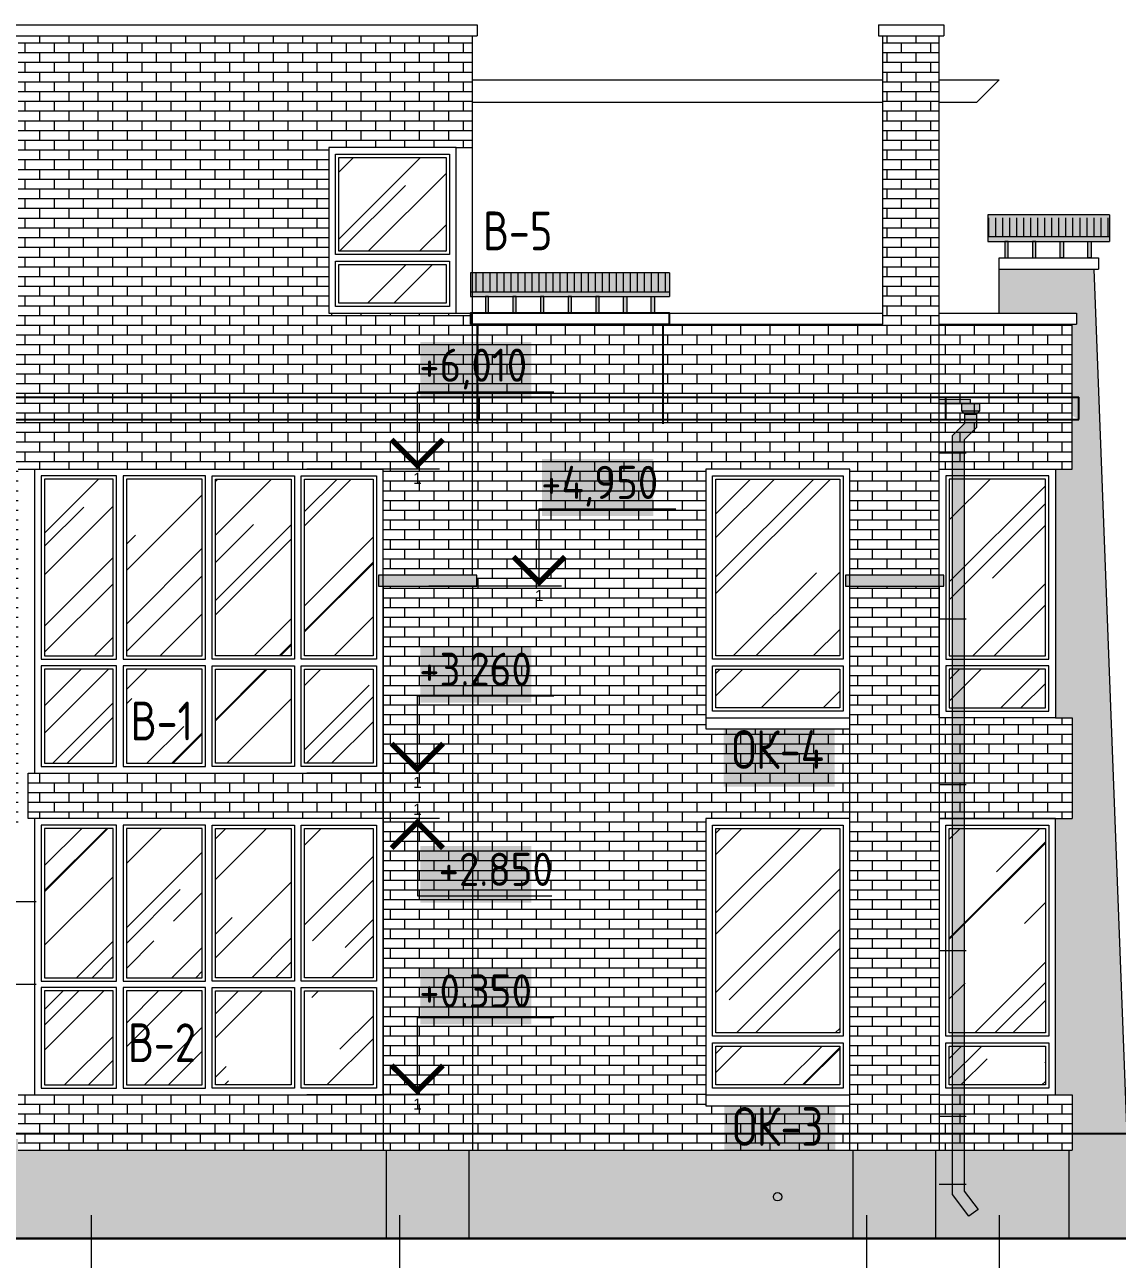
# Model space of a CAD drawing. Header units: millimetres. Extents: x 854812 to 1164625, y 589925 to 823301.
# Drawn here: x 968803 to 978682, y 755509 to 766676 of the extents above; entities that cross this region are included whole.
import ezdxf
from ezdxf.enums import TextEntityAlignment as Align

# ---------------------------------------------------------------- set-up
doc = ezdxf.new("R2010")
doc.units = ezdxf.units.MM
doc.linetypes.add('ACAD_ISO10W100', pattern=[18, 12, -3, 0, -3])
doc.linetypes.add('JIS_08_15', pattern=[17.25, 15, -0.75, 0.75, -0.75])
doc.layers.get('Defpoints').update_dxf_attribs({"color": 40})
for name, color, linetype, lineweight in [('АР_Марка_двери', 13, 'Continuous', 9), ('АР_Текст_отметки высот', 95, 'Continuous', 9), ('АР_Текст_пояснения-выноски', 54, 'Continuous', 9), ('АР_Штрих_материалы', 27, 'Continuous', 9), ('окна', 132, 'Continuous', 18), ('оси', 50, 'JIS_08_15', 9), ('размеры', 215, 'Continuous', 13), ('стены', 172, 'Continuous', 30), ('ФАСАД', 7, 'Continuous', 13), ('ШТРИХ', 142, 'Continuous', 13), ('штриховка', 8, 'Continuous', 9)]:
    doc.layers.add(name, color=color, linetype=linetype, lineweight=lineweight)
doc.styles.add('GOST 2.304', font='isocpeur.ttf', dxfattribs={"width": 0.9})
doc.styles.get("Standard").update_dxf_attribs({"font": 'arial.ttf'})

# ---------------------------------------------------------------- blocks, each defined once
blk = doc.blocks.new('*U428')
at = {"color": 7, "linetype": 'Continuous', "lineweight": 15}
for p, q in [((-10, 10), (-22.17, 10)), ((-10, 0), (-10, 10)), ((-12, 0), (-10, 0)), ((-10, 0), (0, 0))]:
    blk.add_line(p, q, dxfattribs=at)
at = {"color": 7, "linetype": 'Continuous', "lineweight": 15, "const_width": 0.5}
blk.add_lwpolyline([(-7.67, 2.67), (-10, 0.35), (-12.32, 2.67)], dxfattribs=at)
at = {"color": 7, "linetype": 'Continuous', "lineweight": 15, "style": 'GOST 2.304', "width": 0.9, "flags": 8}
blk.add_attdef('+OTM', text='', height=3, rotation=360, dxfattribs=at).set_placement((-20.16, 10), align=Align.BOTTOM_LEFT)
at = {"layer": 'Defpoints', "color": 5, "linetype": 'Continuous', "flags": 8}
blk.add_attdef('M', text='', height=1, dxfattribs=at).set_placement((-9.9, -0.33), align=Align.TOP_CENTER)
blk = doc.blocks.new('*U429')
at = {"color": 7, "linetype": 'Continuous', "lineweight": 15}
for p, q in [((-12, 0), (-10, 0)), ((-10, 0), (-10, -7)), ((-10, 0), (0, 0)), ((-10, -7), (-22.17, -7))]:
    blk.add_line(p, q, dxfattribs=at)
at = {"color": 7, "linetype": 'Continuous', "lineweight": 15, "const_width": 0.5}
blk.add_lwpolyline([(-7.67, -2.68), (-10, -0.35), (-12.32, -2.68)], dxfattribs=at)
at = {"color": 7, "linetype": 'Continuous', "lineweight": 15, "style": 'GOST 2.304', "width": 0.9, "flags": 8}
blk.add_attdef('+OTM', text='', height=3, rotation=360, dxfattribs=at).set_placement((-20.16, -7), align=Align.BOTTOM_LEFT)
at = {"layer": 'Defpoints', "color": 5, "linetype": 'Continuous', "flags": 8}
blk.add_attdef('M', text='', height=1, rotation=360, dxfattribs=at).set_placement((-9.9, 1.33), align=Align.TOP_CENTER)
blk = doc.blocks.new('*U431')
at = {"color": 7, "linetype": 'Continuous', "lineweight": 15}
for p, q in [((10, 0), (10, 7)), ((10, 7), (22.34, 7)), ((10, 0), (0, 0)), ((12, 0), (10, 0))]:
    blk.add_line(p, q, dxfattribs=at)
at = {"color": 7, "linetype": 'Continuous', "lineweight": 15, "const_width": 0.5}
blk.add_lwpolyline([(7.67, 2.67), (10, 0.35), (12.32, 2.67)], dxfattribs=at)
at = {"color": 7, "linetype": 'Continuous', "lineweight": 15, "style": 'GOST 2.304', "width": 0.9, "flags": 8}
blk.add_attdef('+OTM', text='', height=3, dxfattribs=at).set_placement((11.65, 7), align=Align.BOTTOM_LEFT)
at = {"layer": 'Defpoints', "color": 5, "linetype": 'Continuous', "flags": 8}
blk.add_attdef('M', text='', height=1, rotation=360, dxfattribs=at).set_placement((10, -0.33), align=Align.TOP_CENTER)
blk = doc.blocks.new('п')
at = {"layer": 'АР_Штрих_материалы', "ltscale": 100, "true_color": 0xffffff}
blk.add_hatch(color=7, dxfattribs=at).paths.add_polyline_path([(971891, 761696), (971002, 761696), (971002, 761596), (971891, 761596)])
at = {"layer": 'ФАСАД', "color": 7, "ltscale": 0.1}
blk.add_lwpolyline([(971891, 761696), (971002, 761696), (971002, 761596), (971891, 761596), (971891, 761696)], dxfattribs=at)
blk = doc.blocks.new('*U361')
at = {"color": 7, "linetype": 'Continuous', "lineweight": 15}
for p, q in [((10, 0), (10, 7)), ((10, 7), (22.34, 7)), ((10, 0), (0, 0)), ((12, 0), (10, 0))]:
    blk.add_line(p, q, dxfattribs=at)
at = {"color": 7, "linetype": 'Continuous', "lineweight": 15, "const_width": 0.5}
blk.add_lwpolyline([(7.67, 2.67), (10, 0.35), (12.32, 2.67)], dxfattribs=at)
at = {"color": 7, "linetype": 'Continuous', "lineweight": 15, "style": 'GOST 2.304', "width": 0.9, "flags": 8}
blk.add_attdef('+OTM', text='', height=3, dxfattribs=at).set_placement((11.65, 7), align=Align.BOTTOM_LEFT)
at = {"layer": 'Defpoints', "color": 5, "linetype": 'Continuous', "flags": 8}
blk.add_attdef('M', text='', height=1, rotation=360, dxfattribs=at).set_placement((10, -0.33), align=Align.TOP_CENTER)
blk = doc.blocks.new('*U484')
at = {"color": 7, "linetype": 'Continuous', "lineweight": 15}
for p, q in [((10, 0), (0, 0)), ((10, 0), (10, -7)), ((12, 0), (10, 0)), ((10, -7), (22.17, -7))]:
    blk.add_line(p, q, dxfattribs=at)
at = {"color": 7, "linetype": 'Continuous', "lineweight": 15, "const_width": 0.5}
blk.add_lwpolyline([(7.67, -2.68), (10, -0.35), (12.32, -2.68)], dxfattribs=at)
at = {"color": 7, "linetype": 'Continuous', "lineweight": 15, "style": 'GOST 2.304', "width": 0.9, "flags": 8}
blk.add_attdef('+OTM', text='', height=3, dxfattribs=at).set_placement((11.65, -7), align=Align.BOTTOM_LEFT)
at = {"layer": 'Defpoints', "color": 5, "linetype": 'Continuous', "flags": 8}
blk.add_attdef('M', text='', height=1, dxfattribs=at).set_placement((10, 1.33), align=Align.TOP_CENTER)
blk = doc.blocks.new('вв11')
at = {"layer": 'ШТРИХ', "ltscale": 0.1, "true_color": 0xffffff}
h = blk.add_hatch(color=7, dxfattribs=at)
h.paths.add_polyline_path([(875716, 756106), (875716, 756167), (875611, 756167), (875611, 756075), (875760, 755879), (875843, 755940)])
h.paths.add_polyline_path([(875716, 756781), (875611, 756781), (875611, 756167), (875716, 756167)])
h.paths.add_polyline_path([(875716, 758281), (875611, 758281), (875611, 756781), (875716, 756781)])
h.paths.add_polyline_path([(875716, 761281), (875611, 761281), (875611, 759781), (875716, 759781)])
h.paths.add_polyline_path([(875716, 759781), (875611, 759781), (875611, 758281), (875716, 758281)])
h.paths.add_polyline_path([(875716, 762781), (875611, 762781), (875611, 761281), (875716, 761281)])
h.paths.add_polyline_path([(875828, 763135), (875722, 763135), (875722, 763052), (875611, 762940), (875611, 762781), (875716, 762781), (875716, 762901), (875828, 763012)])
h.paths.add_polyline_path([(875858, 763165), (875692, 763165), (875722, 763135), (875828, 763135)])
h.paths.add_polyline_path([(875858, 763228), (875692, 763228), (875692, 763165), (875858, 763165)])
at = {"layer": 'ФАСАД', "color": 7}
for p, q in [((875828, 763135, 0), (875858, 763165, 0)), ((875736, 762781, 0), (875492, 762781, 0)), ((875736, 761281, 0), (875492, 761281, 0)), ((875736, 759781, 0), (875492, 759781, 0)), ((875736, 758281, 0), (875492, 758281, 0)), ((875736, 756781, 0), (875492, 756781, 0)), ((875736, 756167, 0), (875492, 756167, 0))]:
    blk.add_line(p, q, dxfattribs=at)
at = {"layer": 'ФАСАД', "color": 7, "elevation": 0}
for points in [[(875692, 763165), (875858, 763165), (875858, 763228), (875692, 763228), (875692, 763165), (875722, 763135), (875828, 763135), (875828, 763012), (875716, 762901)], [(875611, 762940), (875722, 763052), (875722, 763135)]]:
    blk.add_lwpolyline(points, dxfattribs=at)
at = {"layer": 'ФАСАД', "color": 7, "ltscale": 0.4, "elevation": 0}
blk.add_lwpolyline([(875716, 762901), (875716, 756106), (875843, 755940), (875760, 755879), (875611, 756075), (875611, 762940)], dxfattribs=at)

msp = doc.modelspace()

# ---------------------------------------------------------------- hatches: boundary and pattern name
at = {"layer": 'АР_Штрих_материалы', "lineweight": 9, "ltscale": 100, "true_color": 0x080808}
h = msp.add_hatch(dxfattribs=at)
h.set_pattern_fill('AR-BRSTD', color=18, scale=1.3, style=0)
h.paths.add_polyline_path([(977072.3, 766576), (976562.3, 766576), (976562.3, 763966), (972852.5, 763966), (972852.5, 763306), (977072.3, 763306)])
h.paths.add_polyline_path([(977072.3, 763305.7), (972912.5, 763306), (972912.5, 763106), (977072.3, 763106)])
h.paths.add_polyline_path([(972912.5, 763306), (968682.5, 763306), (968682.5, 763106), (972912.5, 763106)])
h.paths.add_polyline_path([(968682.5, 763306), (965080.2, 763306), (965080.2, 763106), (965220.2, 763106), (968682.5, 763106)])
edge = h.paths.add_edge_path()
edge.add_line((964512.1, 763244.3), (964512.1, 763306))
edge.add_line((964512.1, 763306), (963522.6, 763306))
edge.add_line((963522.6, 763306), (963522.6, 763106))
edge.add_line((963522.6, 763106), (964572.9, 763106))
edge.add_line((964572.9, 763106), (964572.9, 763306))
edge.add_line((964572.9, 763306), (964512.1, 763306))
edge.add_line((964512.1, 763306), (964512.1, 763244.3))
edge.add_arc((964512.1, 763206.3), 38, 0, 90, ccw=False)
edge.add_arc((964512.1, 763206.3), 38, -180, 0, ccw=False)
edge.add_arc((964512.1, 763206.3), 38, 90, 180, ccw=False)
h.paths.add_polyline_path([(964995.2, 763306), (964572.9, 763306), (964572.9, 763106), (964995.2, 763106)])
h.paths.add_polyline_path([(964995.2, 763106), (964855.2, 763106), (964855.2, 762986), (964995.2, 762986)])
h.paths.add_polyline_path([(965220.2, 763106), (965080.2, 763106), (965080.2, 762986), (965220.2, 762986)])
h = msp.add_hatch(dxfattribs=at)
h.set_pattern_fill('AR-BRSTD', color=18, scale=1.3, style=0)
h.paths.add_polyline_path([(971552.5, 765566), (972702.5, 765566), (972852.5, 765566), (972852.5, 766576), (968742.5, 766576), (968742.5, 763966), (964632.9, 763966), (964632.9, 763306), (964995.2, 763306), (964995.2, 763106), (964995.2, 762986), (964855.2, 762986), (964855.2, 763106), (964632.9, 763106), (964632.9, 761696), (965482.5, 761696), (965482.5, 761596), (965442.5, 761596), (965442.5, 759446), (968742.5, 759446), (968742.5, 762656), (967992.5, 762656), (967992.5, 761406), (966192.5, 761406), (966192.5, 762656), (967949.2, 762656), (968862.5, 762656), (972042.5, 762656), (972042.5, 756996), (968742.5, 756996), (968742.5, 756496), (972042.5, 756496), (972042.5, 761696), (972852.4, 761696), (972852.3, 762606), (972852.5, 763106), (965220.2, 763106), (965220.2, 762986), (965080.2, 762986), (965080.2, 763106), (965080.2, 763306), (972852.5, 763306), (972852.5, 764066), (972702.5, 764066), (972702.5, 764066), (971552.5, 764066)])
at = {"layer": 'АР_Штрих_материалы', "lineweight": 5, "ltscale": 100, "true_color": 0x080808}
h = msp.add_hatch(dxfattribs=at)
h.set_pattern_fill('AR-BRSTD', color=18, scale=1.3, style=0)
h.paths.add_polyline_path([(977072.1, 763966), (977072.4, 762656), (978272.6, 762656), (978272.6, 763966)])
at = {"layer": 'АР_Штрих_материалы', "lineweight": 13, "ltscale": 100, "true_color": 0x080808}
h = msp.add_hatch(dxfattribs=at)
h.set_pattern_fill('AR-BRSTD', color=18, scale=1.3, style=0)
h.paths.add_polyline_path([(977072.3, 762655.9), (977072.3, 763106), (972852.5, 763106), (972852.5, 761696), (972892.2, 761696), (972892.2, 761596), (972852.5, 761596), (972852.5, 756496), (974962.5, 756496), (976262.5, 756496), (976262.5, 756896), (974962.5, 756896), (974962.2, 756996), (974962.2, 756996), (974962.2, 759496), (976262.5, 759496), (976262.5, 760306), (974962.5, 760306), (974962.2, 760406), (974962.2, 762656), (976262.5, 762656), (976262.5, 761696), (977072.3, 761696)])
h = msp.add_hatch(dxfattribs=at)
h.set_pattern_fill('AR-BRSTD', color=18, scale=1.3, style=0)
h.paths.add_polyline_path([(972042.5, 756496), (972852.2, 756496), (972852.2, 761596), (972042.5, 761596)])
h = msp.add_hatch(dxfattribs=at)
h.set_pattern_fill('AR-BRSTD', color=18, scale=1.3, style=0)
h.paths.add_polyline_path([(976262.5, 756496), (977072.2, 756496), (977072.2, 761596), (976262.5, 761596)])
at = {"layer": 'АР_Штрих_материалы', "lineweight": 5, "ltscale": 100, "true_color": 0x080808}
h = msp.add_hatch(dxfattribs=at)
h.set_pattern_fill('AR-BRSTD', color=18, scale=1.3, style=0)
h.paths.add_polyline_path([(978272.6, 760406), (978122.6, 760406), (978122.3, 760406), (978122.3, 760406), (977072.3, 760406), (977072.3, 759496), (978122.6, 759496), (978272.6, 759496)])
h.paths.add_polyline_path([(978272.6, 756996), (977072.3, 756996), (977072.3, 756496), (977072.6, 756496), (978272.6, 756496)])
at = {"layer": 'АР_Штрих_материалы', "lineweight": 13, "ltscale": 100, "true_color": 0x080808}
h = msp.add_hatch(dxfattribs=at)
h.set_pattern_fill('AR-BRSTD', color=18, scale=1.3, style=0)
h.paths.add_polyline_path([(972042.5, 759496), (972042.5, 759906), (968892.5, 759906), (968832.5, 759906), (968832.5, 759496)])
at = {"layer": 'ШТРИХ', "ltscale": 0.1}
h = msp.add_hatch(dxfattribs=at)
h.set_pattern_fill('AR-RROOF', scale=30, angle=45, style=0)
h.paths.add_polyline_path([(972612.5, 765476), (971642.5, 765476), (971642.5, 764626), (972612.5, 764626)])
h.paths.add_polyline_path([(972612.5, 764506), (971642.5, 764506), (971642.5, 764156), (972612.5, 764156)])
at = {"layer": 'ШТРИХ', "ltscale": 0.1, "true_color": 0xffffff}
for points in [[(978612.7, 764956.4), (977512.4, 764956.4), (977512.4, 764756.8), (978612.7, 764756.8)], [(974632.6, 764430.2), (972852.5, 764430.2), (972852.5, 764256.8), (974632.6, 764256.8)], [(972379, 763807.2), (973383.6, 763807.2), (973383.6, 763293.4), (972379, 763293.4)], [(973481.4, 762747.2), (974486, 762747.2), (974486, 762233.4), (973481.4, 762233.4)], [(972379, 761057.2), (973383.6, 761057.2), (973383.6, 760543.4), (972379, 760543.4)], [(975122.5, 760298), (976127.1, 760298), (976127.1, 759784.3), (975122.5, 759784.3)], [(972379, 759247.2), (973383.6, 759247.2), (973383.6, 758733.4), (972379, 758733.4)], [(972379, 758147.2), (973383.6, 758147.2), (973383.6, 757633.4), (972379, 757633.4)], [(975127.1, 756889.4), (976131.7, 756889.4), (976131.7, 756375.6), (975127.1, 756375.6)]]:
    msp.add_hatch(color=7, dxfattribs=at).paths.add_polyline_path(points)
h = msp.add_hatch(color=7, dxfattribs=at)
h.paths.add_polyline_path([(978612.7, 764756.8), (977512.4, 764756.8), (977512.4, 764716), (978612.7, 764716)])
h.paths.add_polyline_path([(977945.6, 764716), (977915.6, 764716), (977915.6, 764566), (977945.6, 764566)])
h.paths.add_polyline_path([(977695.6, 764716), (977665.6, 764716), (977665.6, 764566), (977695.6, 764566)])
h.paths.add_polyline_path([(978195.6, 764716), (978165.6, 764716), (978165.6, 764566), (978195.6, 764566)])
h.paths.add_polyline_path([(978445.6, 764716), (978415.6, 764716), (978415.6, 764566), (978445.6, 764566)])
h = msp.add_hatch(color=7, dxfattribs=at)
h.paths.add_polyline_path([(974632.6, 764256.8), (972852.5, 764256.8), (972852.5, 764216), (974632.6, 764216)])
h.paths.add_polyline_path([(972997.6, 764216), (972967.6, 764216), (972967.6, 764066), (972997.6, 764066)])
h.paths.add_polyline_path([(973247.6, 764216), (973217.6, 764216), (973217.6, 764066), (973247.6, 764066)])
h.paths.add_polyline_path([(973497.6, 764216), (973467.6, 764216), (973467.6, 764066), (973497.6, 764066)])
h.paths.add_polyline_path([(973747.6, 764216), (973717.6, 764216), (973717.6, 764066), (973747.6, 764066)])
h.paths.add_polyline_path([(973997.6, 764216), (973967.6, 764216), (973967.6, 764066), (973997.6, 764066)])
h.paths.add_polyline_path([(974247.6, 764216), (974217.6, 764216), (974217.6, 764066), (974247.6, 764066)])
h.paths.add_polyline_path([(974497.6, 764216), (974467.6, 764216), (974467.6, 764066), (974497.6, 764066)])
h = msp.add_hatch(color=7, dxfattribs=at)
h.paths.add_polyline_path([(977355, 763284.9), (977132.3, 763288.3), (977132.3, 763248.9), (977272.3, 763246.9), (977355, 763246.9)])
h.paths.add_polyline_path([(977132.3, 763288.3), (977072.3, 763289.2), (977072.3, 763249.7), (977132.3, 763248.9)])
at = {"layer": 'ШТРИХ', "ltscale": 0.1}
h = msp.add_hatch(dxfattribs=at)
h.set_pattern_fill('AR-RROOF', scale=30, angle=45, style=0)
h.paths.add_polyline_path([(969602.5, 762566), (968982.5, 762566), (968982.5, 760966), (969602.5, 760966)])
h.paths.add_polyline_path([(970407.5, 762566), (969722.5, 762566), (969722.5, 760966), (970407.5, 760966)])
h.paths.add_polyline_path([(971212.5, 762566), (970527.5, 762566), (970527.5, 760966), (971212.5, 760966)])
h.paths.add_polyline_path([(971952.5, 762566), (971332.5, 762566), (971332.5, 760966), (971952.5, 760966)])
h.paths.add_polyline_path([(971952.5, 760846), (971332.5, 760846), (971332.5, 759996), (971952.5, 759996)])
h.paths.add_polyline_path([(971212.5, 760846), (970527.5, 760846), (970527.5, 759996), (971212.5, 759996)])
h.paths.add_polyline_path([(970407.5, 760846), (969722.5, 760846), (969722.5, 759996), (970407.5, 759996)])
h.paths.add_polyline_path([(969602.5, 760846), (968982.5, 760846), (968982.5, 759996), (969602.5, 759996)])
h.paths.add_polyline_path([(969602.5, 759406), (968982.5, 759406), (968982.5, 758056), (969602.5, 758056)])
h.paths.add_polyline_path([(970407.5, 759406), (969722.5, 759406), (969722.5, 758056), (970407.5, 758056)])
h.paths.add_polyline_path([(971212.5, 759406), (970527.5, 759406), (970527.5, 758056), (971212.5, 758056)])
h.paths.add_polyline_path([(971952.5, 759406), (971332.5, 759406), (971332.5, 758056), (971952.5, 758056)])
h.paths.add_polyline_path([(971952.5, 757936), (971332.5, 757936), (971332.5, 757086), (971952.5, 757086)])
h.paths.add_polyline_path([(971212.5, 757936), (970527.5, 757936), (970527.5, 757086), (971212.5, 757086)])
h.paths.add_polyline_path([(970407.5, 757936), (969722.5, 757936), (969722.5, 757086), (970407.5, 757086)])
h.paths.add_polyline_path([(969602.5, 757936), (968982.5, 757936), (968982.5, 757086), (969602.5, 757086)])
h.paths.add_polyline_path([(969675.5, 760115.3), (970410.5, 760115.3), (970410.5, 760640.3), (969675.5, 760640.3)], flags=9)
h.paths.add_polyline_path([(969647.5, 757205.3), (970438.5, 757205.3), (970438.5, 757730.3), (969647.5, 757730.3)], flags=9)
h = msp.add_hatch(dxfattribs=at)
h.set_pattern_fill('AR-RROOF', scale=30, angle=45, style=0)
h.paths.add_polyline_path([(976172.5, 762566), (975052.5, 762566), (975052.5, 760966), (976172.5, 760966)])
h.paths.add_polyline_path([(976172.5, 760846), (975052.5, 760846), (975052.5, 760496), (976172.5, 760496)])
h = msp.add_hatch(dxfattribs=at)
h.set_pattern_fill('AR-RROOF', scale=30, angle=45, style=0)
h.paths.add_polyline_path([(978032.3, 762566), (977162.3, 762565.9), (977162.3, 760965.9), (978032.3, 760965.9)])
h.paths.add_polyline_path([(978032.3, 760845.9), (977162.3, 760845.9), (977162.3, 760496), (978032.3, 760496)])
h = msp.add_hatch(dxfattribs=at)
h.set_pattern_fill('AR-RROOF', scale=30, angle=45, style=0)
h.paths.add_polyline_path([(976172.5, 759406), (975052.5, 759406), (975052.5, 757556), (976172.5, 757556)])
h.paths.add_polyline_path([(976172.5, 757436), (975052.5, 757436), (975052.5, 757086), (976172.5, 757086)])
h = msp.add_hatch(dxfattribs=at)
h.set_pattern_fill('AR-RROOF', scale=30, angle=45, style=0)
h.paths.add_polyline_path([(977162.6, 759406), (977162.6, 757556), (978032.6, 757556), (978032.6, 759406)])
h.paths.add_polyline_path([(977162.6, 757436), (977162.6, 757086), (978032.6, 757086), (978032.6, 757436)])
at = {"layer": 'штриховка', "lineweight": 20}
h = msp.add_hatch(dxfattribs=at)
h.set_pattern_fill('LINE', scale=20, angle=90, style=0)
h.paths.add_polyline_path([(977512.4, 764930.2), (977512.4, 764756.8), (978612.7, 764756.8), (978612.7, 764930.2)])
at = {"layer": 'штриховка', "lineweight": 20, "true_color": 0x000000, "transparency": 33554687}
h = msp.add_hatch(dxfattribs=at)
h.set_pattern_fill('STNSQR', color=18, scale=1500, pattern_type=2)
h.set_pattern_definition([(3.3665, (338509.15, 1240310.01), (23999.998983, 1500.016445), [255.441, -25288.6395]), (90, (338764.2, 1240310), (-1500, 1500), [120, -1380]), (0, (338764.2, 1240310), (1500, 1500), [435, -1065]), (270, (339199.2, 1240430), (1500, -1500), [135, -1365]), (0, (339199.2, 1240295), (1500, 1500), [465, -1035]), (97.125, (339664.15, 1240295.01), (-1499.997423, 10500.00057), [120.9345, -11972.4525]), (275.1944, (338839.15, 1240310.01), (1499.992837, -15000.001005), [165.681, -16402.3605]), (177.5104, (338854.15, 1240145.01), (-1499.999748, 0.0015583), [345.3255, -34187.268]), (274.3987, (338704.15, 1240145.01), (1499.997534, -17999.999712), [195.576, -19362.0315]), (180, (338704.2, 1239980), (-1500, -1500), [195, -1305]), (1.9092, (338719.15, 1239950.013), (43499.9985474, 1500.0363616), [450.2505, -44574.7425]), (90, (339169.2, 1239965), (-1500, 1500), [180, -1320]), (180, (339169.2, 1240145), (-1500, -1500), [315, -1185]), (0, (339169.2, 1240145), (1500, 1500), [135, -1365]), (95.7106, (339304.15, 1240145.01), (-1500.001972, 13499.999135), [150.7485, -14924.0655]), (358.5312, (339169.152, 1239995.013), (1499.9993692, 0.0006339), [585.192, -57934.035]), (94.7636, (339754.15, 1239980.01), (-1499.987299, 16500.00142), [180.624, -17881.7685]), (181.9749, (339739.15, 1240160.013), (-42000.0005183, -1499.974642), [435.258, -43090.596]), (357.5104, (339664.15, 1240325.01), (1499.999748, -0.0015583), [345.3255, -34187.268]), (95.7106, (339739.15, 1240160.01), (-1500.001972, 13499.999135), [150.7485, -14924.0655]), (0, (339754.2, 1240085), (1500, 1500), [255, -1245]), (93.8141, (340009.15, 1240085.01), (-1500.009186, 20999.999012), [225.4995, -22324.4445]), (0, (338509.2, 1239815), (1500, 1500), [15, -1485]), (90, (338524.2, 1239815), (-1500, 1500), [165, -1335]), (270, (338809.2, 1239950), (1500, -1500), [255, -1245]), (0, (338524.2, 1239815), (1500, 1500), [285, -1215]), (274.7636, (339334.15, 1239980.01), (1499.987299, -16500.00142), [180.624, -17881.7685]), (178.4089, (339349.152, 1239830.013), (-1499.9993665, -0.000971), [540.2085, -53480.6205]), (1.302, (339349.152, 1239800.013), (64499.9982742, 1500.052659), [660.171, -65356.8735]), (276.3402, (339289.15, 1239830.01), (1500.00237, -11999.999104), [135.831, -13447.2465]), (278.1301, (339544.15, 1239800.01), (1499.999034, -8999.999665), [106.0665, -10500.5355]), (270, (339769.2, 1239815), (1500, -1500), [135, -1365]), (0, (340009.2, 1240160), (1500, 1500), [0, -1500]), (0, (340009.2, 1240250), (1500, 1500), [0, -1500]), (0, (339754.2, 1239980), (1500, 1500), [255, -1245]), (0, (340009.2, 1240130), (1500, 1500), [0, -1500]), (358.2643, (338809.152, 1239710.013), (1499.9997257, -6.16e-05), [495.2265, -49027.4955]), (0, (339304.2, 1239695), (1500, 1500), [255, -1245]), (355.9144, (339559.15, 1239695.01), (1500.000444, 0.000332), [210.5355, -20842.968]), (0, (339769.2, 1239695), (1500, 1500), [240, -1260]), (180, (338809.2, 1239695), (-1500, -1500), [300, -1200]), (90, (339424.2, 1240730), (-1500, 1500), [165, -1335]), (90, (339274.2, 1240820), (-1500, 1500), [75, -1425]), (95.1944, (338854.15, 1240715.01), (-1499.992837, 15000.001005), [165.681, -16402.3605]), (90, (339979.2, 1240715), (-1500, 1500), [180, -1320]), (181.6366, (339034.152, 1240580.013), (-50999.9998187, -1500.020787), [525.2145, -51996.21]), (183.3665, (339229.15, 1240430.01), (-23999.998983, -1500.016445), [255.441, -25288.6395]), (2.0454, (338854.15, 1240805.013), (40500.0008, 1499.994725), [420.2685, -41606.5095]), (0, (338854.2, 1240730), (1500, 1500), [570, -930]), (182.4896, (339949.15, 1240430.01), (-32999.9992196, -1500.026798), [345.3255, -34187.268]), (180, (339814.2, 1240580), (-1500, -1500), [225, -1275]), (178.4518, (339979.152, 1240715.013), (-1500.0000386, 0.0013506), [555.2025, -54965.064]), (180, (340009.2, 1240430), (-1500, -1500), [60, -1440]), (175.6013, (340009.15, 1240565.01), (-1499.999216, 0.00055), [195.576, -19362.0315]), (180, (340009.2, 1240715), (-1500, -1500), [30, -1470]), (270, (339949.2, 1240565), (1500, -1500), [135, -1365]), (84.2894, (339844.15, 1240565.01), (-0.000268, 1499.999758), [150.7485, -14924.0655]), (177.7094, (339604.15, 1240415.013), (-1500.0000596, -0.000203), [375.3, -37154.688]), (0, (339034.2, 1240580), (1500, 1500), [555, -945]), (270, (339604.2, 1240505), (1500, -1500), [90, -1410]), (180, (339754.2, 1240505), (-1500, -1500), [300, -1200]), (258.6901, (339769.15, 1240580), (0.00056, -1500.00044), [76.485, -7572.0435]), (78.6901, (339454.15, 1240505), (-0.00056, 1500.00044), [76.485, -7572.0435]), (270, (339229.2, 1240580), (1500, -1500), [150, -1350]), (90, (339349.2, 1240580), (-1500, 1500), [135, -1365]), (275.7106, (339019.15, 1240730.01), (1500.001972, -13499.999135), [150.7485, -14924.0655]), (178.1524, (338974.15, 1240415.013), (-1499.9998144, 0.0001665), [465.2415, -46058.946]), (0, (338509.2, 1240715), (1500, 1500), [345, -1155]), (270, (338974.2, 1240580), (1500, -1500), [165, -1335]), (96.3402, (338989.15, 1240895.01), (-1500.00237, 11999.999104), [135.831, -13447.2465]), (5.7106, (338839.15, 1240880.01), (13499.999135, 1500.001972), [150.7485, -14924.0655]), (0, (338929.2, 1241165), (1500, 1500), [510, -990]), (183.3665, (339979.15, 1240895.01), (-23999.998983, -1500.016445), [255.441, -25288.6395]), (180, (339979.2, 1240820), (-1500, -1500), [255, -1245]), (180, (340009.2, 1241045), (-1500, -1500), [315, -1185]), (0, (339979.2, 1240895), (1500, 1500), [30, -1470]), (357.7974, (339334.15, 1241000.013), (1499.9997312, -0.000221), [390.288, -38638.5465]), (180, (339424.2, 1240895), (-1500, -1500), [435, -1065]), (182.8624, (339724.15, 1240865.01), (-28500.000025, -1499.99797), [300.375, -29737.1025]), (90, (339724.2, 1240820), (-1500, 1500), [225, -1275]), (90, (339694.2, 1241045), (-1500, 1500), [120, -1380]), (266.8202, (339349.15, 1241165.01), (0.0007885, -1499.999469), [270.417, -26771.2185]), (177.3974, (338839.15, 1240880.01), (-1500.000712, 0.000513), [330.3405, -32703.732]), (2.2906, (338509.15, 1241045.013), (36000.0001938, 1499.9936297), [375.3, -37154.688]), (270, (338884.2, 1241165), (1500, -1500), [135, -1365]), (275.7106, (338509.15, 1241045.01), (1500.001972, -13499.999135), [150.7485, -14924.0655]), (0, (338884.2, 1241030), (1500, 1500), [450, -1050]), (270, (338884.2, 1239695), (1500, -1500), [30, -1470]), (270, (339349.2, 1239695), (1500, -1500), [30, -1470]), (90, (339694.2, 1239665), (-1500, 1500), [30, -1470])])
h.paths.add_polyline_path([(978782.6, 755696), (978782.6, 756316), (978472.6, 764466), (977612.6, 764466), (977612.6, 764066), (978312.6, 764066), (978312.6, 763966), (978272.6, 763966), (978272.6, 763306), (978272.6, 763142.3), (978332.6, 763106), (978272.6, 763106), (978272.6, 762656), (978122.6, 762655.9), (978122.3, 760406), (978272.6, 760406), (978272.6, 759496), (978122.6, 759496), (978122.6, 756996), (978272.6, 756996), (978272.6, 756496), (968742.5, 756496), (968742.5, 756596), (967742.6, 756596), (967742.6, 755696)])
at = {"layer": 'штриховка', "lineweight": 20}
h = msp.add_hatch(dxfattribs=at)
h.set_pattern_fill('LINE', scale=20, angle=90, style=0)
h.paths.add_polyline_path([(974632.6, 764430.2), (972832.6, 764430.2), (972832.6, 764256.8), (974632.6, 764256.8)])

# ---------------------------------------------------------------- linework, layer by layer
at = {"layer": 'Defpoints', "ltscale": 0.1}
for p, q in [((972892.6, 763966, 0), (972892.6, 763066, 0)), ((974572.6, 763966, 0), (974572.6, 763066, 0)), ((965080.2, 763306, 0), (978332.6, 763306, 0)), ((972912.5, 763106, 0), (972912.5, 763306, 0)), ((977132.3, 763106, 0), (977132.3, 763306, 0)), ((978332.6, 763106, 0), (978332.6, 763306, 0)), ((965080.2, 763106, 0), (978332.6, 763106, 0)), ((901206.4, 756646, 0), (1117696.6, 756646, 0))]:
    msp.add_line(p, q, dxfattribs=at)
at = {"layer": 'Defpoints', "ltscale": 0.1, "elevation": 0}
msp.add_lwpolyline([(972832.6, 763966), (974632.6, 763966), (974632.6, 764066), (972832.6, 764066)], close=True, dxfattribs=at)
at = {"layer": 'АР_Текст_пояснения-выноски', "color": 7, "ltscale": 100}
msp.add_circle((975609.8, 756074.4), 38, dxfattribs=at)
at = {"layer": 'окна', "color": 7, "ltscale": 0.1}
msp.add_line((977072.6, 758696, 0), (977072.6, 757996, 0), dxfattribs=at)
for points in [[(971552.5, 764066), (972702.5, 764066), (972702.5, 765566), (971552.5, 765566)], [(969632.5, 760936), (969632.5, 762596), (968952.5, 762596), (968952.5, 760936)], [(970437.5, 760936), (970437.5, 762596), (969692.5, 762596), (969692.5, 760936)], [(970497.5, 760936), (970497.5, 762596), (971242.5, 762596), (971242.5, 760936)], [(971302.5, 760936), (971302.5, 762596), (971982.5, 762596), (971982.5, 760936)], [(968952.5, 760876), (968952.5, 759966), (969632.5, 759966), (969632.5, 760876)], [(969692.5, 760876), (969692.5, 759966), (970437.5, 759966), (970437.5, 760876)], [(971242.5, 760876), (971242.5, 759966), (970497.5, 759966), (970497.5, 760876)], [(971982.5, 760876), (971982.5, 759966), (971302.5, 759966), (971302.5, 760876)]]:
    msp.add_lwpolyline(points, close=True, dxfattribs=at)
at = {"layer": 'окна', "color": 7, "ltscale": 0.1, "elevation": 0}
for points in [[(971612.5, 764596), (971612.5, 765506), (972642.5, 765506), (972642.5, 764596)], [(972642.5, 764536), (972642.5, 764126), (971612.5, 764126), (971612.5, 764536)], [(974962.2, 760406), (976262.5, 760406), (976262.5, 762656), (974962.2, 762656)], [(978122.3, 760406), (977072.3, 760406), (977072.3, 762655.9), (978122.6, 762655.9)], [(975022.5, 760936), (975022.5, 762596), (976202.5, 762596), (976202.5, 760936)], [(978062.3, 760935.9), (978062.3, 762596), (977132.3, 762595.9), (977132.3, 760935.9)], [(976202.5, 760876), (976202.5, 760466), (975022.5, 760466), (975022.5, 760876)], [(977132.3, 760875.9), (977132.3, 760466), (978062.3, 760466), (978062.3, 760875.9)], [(968892.5, 756996), (972042.5, 756996), (972042.5, 759496), (968892.5, 759496)], [(974962.2, 756996), (976262.5, 756996), (976262.5, 759496), (974962.2, 759496)], [(977072.6, 756996), (978122.6, 756996), (978122.6, 759496), (977072.3, 759496)], [(969632.5, 758026), (969632.5, 759436), (968952.5, 759436), (968952.5, 758026)], [(970437.5, 758026), (970437.5, 759436), (969692.5, 759436), (969692.5, 758026)], [(970497.5, 758026), (970497.5, 759436), (971242.5, 759436), (971242.5, 758026)], [(971302.5, 758026), (971302.5, 759436), (971982.5, 759436), (971982.5, 758026)], [(975022.5, 757526), (975022.5, 759436), (976202.5, 759436), (976202.5, 757526)], [(977132.6, 757526), (977132.6, 759436), (978062.6, 759436), (978062.6, 757526)], [(968952.5, 757966), (968952.5, 757056), (969632.5, 757056), (969632.5, 757966)], [(969692.5, 757966), (969692.5, 757056), (970437.5, 757056), (970437.5, 757966)], [(971242.5, 757966), (971242.5, 757056), (970497.5, 757056), (970497.5, 757966)], [(971982.5, 757966), (971982.5, 757056), (971302.5, 757056), (971302.5, 757966)], [(976202.5, 757466), (976202.5, 757056), (975022.5, 757056), (975022.5, 757466)], [(978062.6, 757466), (978062.6, 757056), (977132.6, 757056), (977132.6, 757466)]]:
    msp.add_lwpolyline(points, close=True, dxfattribs=at)
at = {"layer": 'окна', "color": 7, "lineweight": 5, "ltscale": 0.1, "elevation": 0}
for points in [[(971642.5, 764626), (971642.5, 765476), (972612.5, 765476), (972612.5, 764626)], [(972612.5, 764506), (972612.5, 764156), (971642.5, 764156), (971642.5, 764506)], [(975052.5, 760966), (975052.5, 762566), (976172.5, 762566), (976172.5, 760966)], [(978032.3, 760965.9), (978032.3, 762566), (977162.3, 762565.9), (977162.3, 760965.9)], [(976172.5, 760846), (976172.5, 760496), (975052.5, 760496), (975052.5, 760846)], [(977162.3, 760845.9), (977162.3, 760496), (978032.3, 760496), (978032.3, 760845.9)], [(969602.5, 758056), (969602.5, 759406), (968982.5, 759406), (968982.5, 758056)], [(970407.5, 758056), (970407.5, 759406), (969722.5, 759406), (969722.5, 758056)], [(970527.5, 758056), (970527.5, 759406), (971212.5, 759406), (971212.5, 758056)], [(971332.5, 758056), (971332.5, 759406), (971952.5, 759406), (971952.5, 758056)], [(975052.5, 757556), (975052.5, 759406), (976172.5, 759406), (976172.5, 757556)], [(977162.6, 757556), (977162.6, 759406), (978032.6, 759406), (978032.6, 757556)], [(968982.5, 757936), (968982.5, 757086), (969602.5, 757086), (969602.5, 757936)], [(969722.5, 757936), (969722.5, 757086), (970407.5, 757086), (970407.5, 757936)], [(971212.5, 757936), (971212.5, 757086), (970527.5, 757086), (970527.5, 757936)], [(971952.5, 757936), (971952.5, 757086), (971332.5, 757086), (971332.5, 757936)], [(976172.5, 757436), (976172.5, 757086), (975052.5, 757086), (975052.5, 757436)], [(978032.6, 757436), (978032.6, 757086), (977162.6, 757086), (977162.6, 757436)]]:
    msp.add_lwpolyline(points, close=True, dxfattribs=at)
at = {"layer": 'окна', "color": 7, "lineweight": 5, "ltscale": 0.1}
for points in [[(969602.5, 760966), (969602.5, 762566), (968982.5, 762566), (968982.5, 760966)], [(970407.5, 760966), (970407.5, 762566), (969722.5, 762566), (969722.5, 760966)], [(970527.5, 760966), (970527.5, 762566), (971212.5, 762566), (971212.5, 760966)], [(971332.5, 760966), (971332.5, 762566), (971952.5, 762566), (971952.5, 760966)], [(968982.5, 760846), (968982.5, 759996), (969602.5, 759996), (969602.5, 760846)], [(969722.5, 760846), (969722.5, 759996), (970407.5, 759996), (970407.5, 760846)], [(971212.5, 760846), (971212.5, 759996), (970527.5, 759996), (970527.5, 760846)], [(971952.5, 760846), (971952.5, 759996), (971332.5, 759996), (971332.5, 760846)]]:
    msp.add_lwpolyline(points, close=True, dxfattribs=at)
at = {"layer": 'окна', "color": 7, "ltscale": 0.1, "elevation": 0}
for points in [[(978122.6, 762156), (978122.6, 760966)], [(978122.6, 760846), (978122.6, 760496)]]:
    msp.add_lwpolyline(points, dxfattribs=at)
at = {"layer": 'оси', "color": 7, "linetype": 'ACAD_ISO10W100', "ltscale": 70}
for p, q in [((969402.6, 755909.5, 0), (969402.6, 753110.3, 0)), ((969402.6, 755909.5, 0), (969402.6, 753110.3, 0)), ((972192.6, 755909.5, 0), (972192.6, 753110.3, 0)), ((976412.6, 755909.5, 0), (976412.6, 753110.3, 0)), ((977612.6, 755909.5, 0), (977612.6, 753110.3, 0))]:
    msp.add_line(p, q, dxfattribs=at)
at = {"layer": 'стены', "color": 7, "ltscale": 0.1}
msp.add_line((957407.8, 755696, 0), (979447.3, 755696, 0), dxfattribs=at)
at = {"layer": 'ФАСАД', "color": 7, "ltscale": 0.1}
for p, q in [((968702.7, 766676, 0), (972892.5, 766676, 0)), ((972892.5, 766676, 0), (972892.5, 766576, 0)), ((976522.5, 766676, 0), (977112.3, 766676, 0)), ((976522.5, 766676, 0), (976522.5, 766576, 0)), ((977112.3, 766676, 0), (977112.3, 766576, 0)), ((968702.7, 766576, 0), (972892.5, 766576, 0)), ((972852.5, 761696, 0), (972852.5, 766576, 0)), ((976522.5, 766576, 0), (977112.3, 766576, 0)), ((976562.3, 763966, 0), (976562.3, 766576, 0)), ((977072.6, 761696, 0), (977071.6, 766576, 0)), ((972852.5, 766176, 0), (976562.3, 766176, 0)), ((977072.3, 766176, 0), (977612.6, 766176, 0)), ((977412.6, 765976, 0), (977612.6, 766176, 0)), ((972852.5, 765976, 0), (976562.3, 765976, 0)), ((977072.3, 765976, 0), (977412.6, 765976, 0)), ((972702.5, 765566), (972852.5, 765566, 0)), ((977612.6, 764066, 0), (977612.6, 764566, 0)), ((977612.6, 764566, 0), (978512.6, 764566, 0)), ((978512.6, 764566, 0), (978512.6, 764466, 0)), ((977612.6, 764466, 0), (978512.6, 764466, 0)), ((978782.6, 756316, 0), (978472.6, 764466, 0)), ((972702.5, 764066), (976562.3, 764066, 0)), ((977072.3, 764066, 0), (978312.6, 764066, 0)), ((978312.6, 764066, 0), (978312.6, 763966, 0)), ((972852.5, 763966), (976562.3, 763966)), ((977072.3, 763966), (978312.6, 763966)), ((978272.6, 762656), (978272.6, 763966, 0)), ((977072.3, 763289.2, 0), (977355, 763284.9, 0)), ((977355, 763246.9, 0), (977355, 763284.9, 0)), ((977072.3, 763249.7, 0), (977272.3, 763246.9, 0)), ((968742.5, 762656, 0), (972042.5, 762656, 0)), ((968892.5, 762656), (968892.5, 759906, 0)), ((972042.5, 756996, 0), (972042.5, 762656, 0)), ((977072.3, 762656), (978272.6, 762656)), ((972042.5, 761596, 0), (972042.5, 756496, 0)), ((972852.5, 761596, 0), (972852.5, 756496, 0)), ((976262.5, 756496, 0), (976262.5, 761596, 0)), ((977072.3, 761596, 0), (977072.3, 756496, 0)), ((978122.6, 760406, 0), (978272.6, 760406, 0)), ((978272.6, 760406, 0), (978272.6, 759496, 0)), ((968892.5, 759496, 0), (968892.5, 756996, 0)), ((977072.3, 759496, 0), (978272.6, 759496, 0)), ((968742.5, 756996, 0), (971192.5, 756996, 0)), ((977072.6, 756996, 0), (978272.6, 756996, 0)), ((978272.6, 756996, 0), (978272.6, 756496, 0)), ((977072.2, 756676, 0), (977072.6, 756676, 0)), ((968742.5, 756496, 0), (972042.5, 756496, 0)), ((972042.6, 756496, 0), (972852.5, 756496, 0)), ((972072.6, 755696, 0), (972072.6, 756496, 0)), ((972822.6, 755696, 0), (972822.6, 756496, 0)), ((972852.5, 756496, 0), (974962.5, 756496, 0)), ((974962.5, 756496, 0), (976262.5, 756496, 0)), ((976262.5, 756496, 0), (977072.6, 756496, 0)), ((976292.5, 755696, 0), (976292.5, 756496, 0)), ((977042.4, 755696, 0), (977042.4, 756496, 0)), ((977072.2, 756496, 0), (977072.6, 756496, 0)), ((977072.6, 756496, 0), (978272.6, 756496, 0)), ((978242.6, 756496, 0), (978242.6, 755696, 0))]:
    msp.add_line(p, q, dxfattribs=at)
at = {"layer": 'ФАСАД', "color": 7, "ltscale": 75}
for p, q in [((978612.7, 764956.4, 0), (977512.4, 764956.4, 0)), ((977512.4, 764956.4, 0), (977512.4, 764716, 0)), ((978612.7, 764956.4, 0), (978612.7, 764716, 0)), ((978612.7, 764756.8, 0), (977512.4, 764756.8, 0)), ((978612.7, 764756.8, 0), (978612.7, 764716, 0)), ((977512.4, 764716, 0), (978612.7, 764716, 0)), ((972832.6, 764430.2, 0), (972832.6, 764216, 0)), ((974632.6, 764430.2, 0), (972832.6, 764430.2, 0)), ((974632.6, 764430.2, 0), (974632.6, 764216, 0)), ((974632.6, 764256.8, 0), (972832.6, 764256.8, 0)), ((972832.6, 764216, 0), (974632.6, 764216, 0)), ((974632.6, 764256.8, 0), (974632.6, 764216, 0))]:
    msp.add_line(p, q, dxfattribs=at)
at = {"layer": 'ФАСАД', "ltscale": 0.1}
for p, q in [((974962.2, 760406, 0), (974962.5, 760306, 0)), ((974962.5, 760306, 0), (976262.5, 760306, 0)), ((974962.2, 756996, 0), (974962.5, 756896, 0)), ((974962.5, 756896, 0), (976262.5, 756896, 0))]:
    msp.add_line(p, q, dxfattribs=at)
at = {"layer": 'ФАСАД', "color": 7, "ltscale": 75, "elevation": 0}
for points in [[(977665.6, 764716), (977665.6, 764566), (977695.6, 764566), (977695.6, 764716)], [(977915.6, 764716), (977915.6, 764566), (977945.6, 764566), (977945.6, 764716)], [(978195.6, 764716), (978195.6, 764566), (978165.6, 764566), (978165.6, 764716)], [(978445.6, 764716), (978445.6, 764566), (978415.6, 764566), (978415.6, 764716)], [(972967.6, 764216), (972967.6, 764066), (972997.6, 764066), (972997.6, 764216)], [(973217.6, 764216), (973217.6, 764066), (973247.6, 764066), (973247.6, 764216)], [(973467.6, 764216), (973467.6, 764066), (973497.6, 764066), (973497.6, 764216)], [(973717.6, 764216), (973717.6, 764066), (973747.6, 764066), (973747.6, 764216)], [(973967.6, 764216), (973967.6, 764066), (973997.6, 764066), (973997.6, 764216)], [(974247.6, 764216), (974247.6, 764066), (974217.6, 764066), (974217.6, 764216)], [(974497.6, 764216), (974497.6, 764066), (974467.6, 764066), (974467.6, 764216)]]:
    msp.add_lwpolyline(points, close=True, dxfattribs=at)
at = {"layer": 'ФАСАД', "color": 7, "ltscale": 0.1}
msp.add_lwpolyline([(968832.5, 759906), (972042.5, 759906), (972042.5, 759496), (968832.5, 759496)], close=True, dxfattribs=at)

# ---------------------------------------------------------------- block references
at = {"layer": 'АР_Текст_отметки высот'}
ref = msp.add_blockref('*U361', (971352.9, 762656, 0), dxfattribs=dict(at, xscale=100, yscale=100, zscale=100))
ref.add_attrib('+OTM', '+6,010', dxfattribs={"layer": '0', "color": 7, "linetype": 'Continuous', "lineweight": 15, "height": 300, "rotation": 360, "style": 'GOST 2.304', "width": 0.9, "flags": 8}).set_placement((972369.6, 763356, 0), align=Align.BOTTOM_LEFT)
ref.add_attrib('M', '1', dxfattribs={"layer": 'Defpoints', "color": 5, "linetype": 'Continuous', "height": 100, "rotation": 360, "flags": 8}).set_placement((972352.9, 762622.6, 0), align=Align.TOP_CENTER)
at = {"layer": 'АР_Текст_отметки высот', "color": 7}
ref = msp.add_blockref('*U431', (972455.2, 761596, 0), dxfattribs=dict(at, xscale=100, yscale=100, zscale=100))
ref.add_attrib('+OTM', '+4,950', dxfattribs={"layer": '0', "color": 7, "linetype": 'Continuous', "lineweight": 15, "height": 300, "style": 'GOST 2.304', "width": 0.9, "flags": 8}).set_placement((973471.9, 762296, 0), align=Align.BOTTOM_LEFT)
ref.add_attrib('M', '1', dxfattribs={"layer": 'Defpoints', "color": 5, "linetype": 'Continuous', "height": 100, "flags": 8}).set_placement((973455.2, 761562.6, 0), align=Align.TOP_CENTER)
at = {"layer": 'АР_Текст_отметки высот'}
ref = msp.add_blockref('*U361', (971352.9, 759906), dxfattribs=dict(at, xscale=100, yscale=100, zscale=100))
ref.add_attrib('+OTM', '+3.260', dxfattribs={"layer": '0', "color": 7, "linetype": 'Continuous', "lineweight": 15, "height": 300, "rotation": 360, "style": 'GOST 2.304', "width": 0.9, "flags": 8}).set_placement((972369.6, 760606), align=Align.BOTTOM_LEFT)
ref.add_attrib('M', '1', dxfattribs={"layer": 'Defpoints', "color": 5, "linetype": 'Continuous', "height": 100, "rotation": 360, "flags": 8}).set_placement((972352.9, 759872.6), align=Align.TOP_CENTER)
at = {"layer": 'АР_Текст_отметки высот', "color": 7}
ref = msp.add_blockref('*U428', (968906.8, 758746), dxfattribs=dict(at, xscale=100, yscale=100, zscale=100))
ref.add_attrib('+OTM', '+2.100', dxfattribs={"layer": '0', "color": 7, "linetype": 'Continuous', "lineweight": 15, "height": 300, "style": 'GOST 2.304', "width": 0.9, "flags": 8}).set_placement((966715.5, 759746), align=Align.BOTTOM_LEFT)
ref.add_attrib('M', '1', dxfattribs={"layer": 'Defpoints', "color": 5, "linetype": 'Continuous', "height": 100, "flags": 8}).set_placement((967917.2, 758712.6), align=Align.TOP_CENTER)
at = {"layer": 'АР_Текст_отметки высот'}
ref = msp.add_blockref('*U484', (971352.9, 759496), dxfattribs=dict(at, xscale=100, yscale=100, zscale=100))
ref.add_attrib('+OTM', '+2.850', dxfattribs={"layer": '0', "color": 7, "linetype": 'Continuous', "lineweight": 15, "height": 300, "style": 'GOST 2.304', "width": 0.9, "flags": 8}).set_placement((972545.1, 758796), align=Align.BOTTOM_LEFT)
ref.add_attrib('M', '1', dxfattribs={"layer": 'Defpoints', "color": 5, "linetype": 'Continuous', "height": 100, "flags": 8}).set_placement((972352.9, 759628.9), align=Align.TOP_CENTER)
at = {"layer": 'АР_Текст_отметки высот', "color": 7}
ref = msp.add_blockref('*U429', (968906.8, 757996), dxfattribs=dict(at, xscale=100, yscale=100, zscale=100))
ref.add_attrib('+OTM', '+1.350', dxfattribs={"layer": '0', "color": 7, "linetype": 'Continuous', "lineweight": 15, "height": 300, "style": 'GOST 2.304', "width": 0.9, "flags": 8}).set_placement((966715.5, 757296), align=Align.BOTTOM_LEFT)
ref.add_attrib('M', '1', dxfattribs={"layer": 'Defpoints', "color": 5, "linetype": 'Continuous', "height": 100, "flags": 8}).set_placement((967917.2, 758128.9), align=Align.TOP_CENTER)
at = {"layer": 'АР_Текст_отметки высот'}
ref = msp.add_blockref('*U361', (971352.9, 756996, 0), dxfattribs=dict(at, xscale=100, yscale=100, zscale=100))
ref.add_attrib('+OTM', '+0.350', dxfattribs={"layer": '0', "color": 7, "linetype": 'Continuous', "lineweight": 15, "height": 300, "rotation": 360, "style": 'GOST 2.304', "width": 0.9, "flags": 8}).set_placement((972369.6, 757696, 0), align=Align.BOTTOM_LEFT)
ref.add_attrib('M', '1', dxfattribs={"layer": 'Defpoints', "color": 5, "linetype": 'Continuous', "height": 100, "rotation": 360, "flags": 8}).set_placement((972352.9, 756962.6, 0), align=Align.TOP_CENTER)
at = {"layer": 'размеры'}
msp.add_blockref('вв11', (101580.2, 19.1, 0), dxfattribs=at)
at = {"layer": 'ФАСАД'}
for p in [(1000.9, 0), (5220.9, 0, 0)]:
    msp.add_blockref('п', p, dxfattribs=at)

# ---------------------------------------------------------------- texts
at = {"layer": 'АР_Марка_двери', "color": 7, "linetype": 'Continuous', "lineweight": 15, "style": 'GOST 2.304', "width": 0.8}
for s, p in [('В-5', (973259.8, 764636.1, 0)), ('В-1', (970043, 760202.8, 0)), ('ОК-4', (975612.9, 759944.8, 0)), ('В-2', (970043, 757292.8, 0)), ('ОК-3', (975612.9, 756534.8, 0))]:
    msp.add_text(s, height=350, dxfattribs=at).set_placement(p, align=Align.CENTER)

doc.saveas('drawing.dxf')
